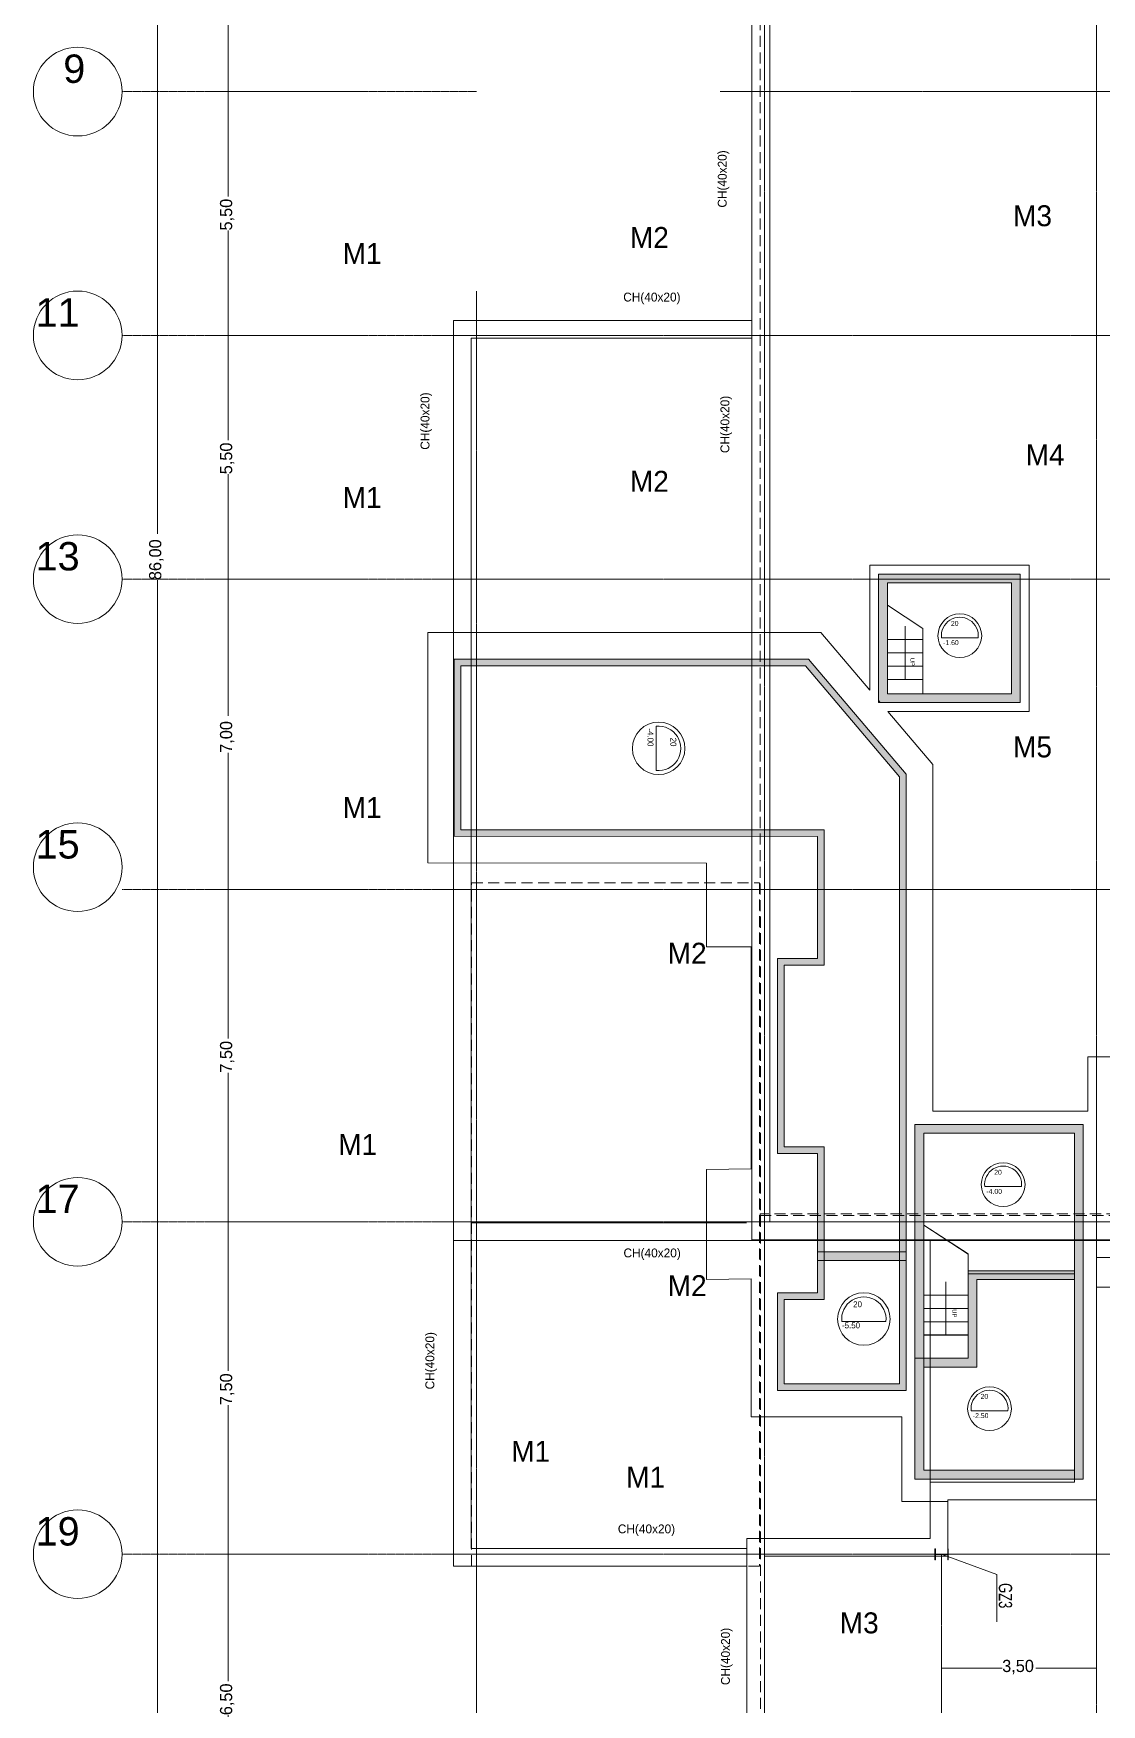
# Model space of a CAD drawing. Header units: millimetres. Extents: x 365175 to 2667127, y -330297 to -162108.
# Drawn here: x 365175 to 389288, y -242000 to -204295 of the extents above; entities that cross this region are included whole.
import ezdxf

# ---------------------------------------------------------------- set-up
doc = ezdxf.new("R2010")
doc.units = ezdxf.units.MM
doc.header["$MEASUREMENT"] = 0
for name, pattern in [('ACAD_ISO04W100', [60, 48, -6, 0, -6]), ('AXES', [50.8, 31.75, -6.35, 6.35, -6.35]), ('DASHED2', [375, 250, -125])]:
    doc.linetypes.add(name, pattern=pattern)
for name, color, linetype in [('Nouveau_0', 7, 'Continuous'), ('Nouveau_famsun', 7, 'Continuous'), ('Nouveau_STXT_XG_THIN', 7, 'Continuous'), ('Nouveau_text1', 7, 'Continuous')]:
    doc.layers.add(name, color=color, linetype=linetype)
doc.styles.add('STYLE_GENERE_1', font='')
doc.styles.add('STYLE_GENERE_2', font='ISOCP.shx')
doc.styles.add('STYLE_GENERE_4', font='')
doc.styles.get('STYLE_GENERE_1').set_extended_font_data('Tempus Sans ITC')
doc.styles.get('STYLE_GENERE_4').set_extended_font_data('Arial')
doc.dimstyles.new('STYLE_GENERE__1', dxfattribs={"dimtxt": 275, "dimasz": 0.010748, "dimexe": 0.18, "dimexo": 1000000.0, "dimgap": 0, "dimtad": 0, "dimlfac": 0.001, "dimzin": 0, "dimdsep": 46, "dimtxsty": 'STYLE_GENERE_1', "dimblk": 'ARROWHEAD_6', "dimblk1": 'ARROWHEAD_6', "dimblk2": 'ARROWHEAD_6', "dimcen": 0.09, "dimse1": 1, "dimse2": 1, "dimclrd": 7, "dimclre": 7, "dimclrt": 7, "dimazin": 0, "dimtfac": 1, "dimtdec": 4, "dimtmove": 0, "dimatfit": 3, "dimfxl": 0, "dimtolj": 1, "dimtzin": 0, "dimarcsym": 0})
doc.dimstyles.new('STYLE_GENERE__2', dxfattribs={"dimtxt": 275, "dimasz": 0.010748, "dimexe": 0.18, "dimexo": 1000000.0, "dimgap": 0, "dimtad": 0, "dimtih": 1, "dimtoh": 1, "dimlfac": 0.001, "dimzin": 0, "dimdsep": 46, "dimtxsty": 'STYLE_GENERE_1', "dimblk": 'ARROWHEAD_6', "dimblk1": 'ARROWHEAD_6', "dimblk2": 'ARROWHEAD_6', "dimcen": 0.09, "dimse1": 1, "dimse2": 1, "dimclrd": 7, "dimclre": 7, "dimclrt": 7, "dimazin": 0, "dimtfac": 1, "dimtdec": 4, "dimtmove": 0, "dimatfit": 3, "dimfxl": 0, "dimtolj": 1, "dimtzin": 0, "dimarcsym": 0})

# ---------------------------------------------------------------- blocks, each defined once
blk = doc.blocks.new('*D42')
at = {"layer": 'Nouveau_0', "color": 7, "linetype": 'Continuous', "lineweight": 5}
for p, q in [((369575, -202474), (369575, -200108)), ((369575, -200108), (369575, -200108)), ((369575, -200108), (369575, -200108)), ((369575, -205608), (369575, -203242)), ((369575, -205608), (369575, -205608)), ((369575, -205608), (369575, -205608))]:
    blk.add_line(p, q, dxfattribs=at)
at = {"layer": 'Nouveau_0', "color": 7, "lineweight": 5, "insert": (369713, -203242), "char_height": 275, "attachment_point": 7, "rotation": 90, "style": 'STYLE_GENERE_1'}
blk.add_mtext('\\A1;{\\pql;\\fTempus Sans ITC|b0|i0|c0|p82;5,50}', dxfattribs=at)
blk = doc.blocks.new('ARROWHEAD_6')
at = {"color": 0, "linetype": 'Continuous', "lineweight": 0}
for p, q in [((0, 0), (-1, 0)), ((-0.5, -0.5), (0.5, 0.5))]:
    blk.add_line(p, q, dxfattribs=at)
blk = doc.blocks.new('*D43')
at = {"layer": 'Nouveau_0', "color": 7, "linetype": 'Continuous', "lineweight": 5}
for p, q in [((369575, -207974), (369575, -205608)), ((369575, -205608), (369575, -205608)), ((369575, -205608), (369575, -205608)), ((369575, -211108), (369575, -208742)), ((369575, -211108), (369575, -211108)), ((369575, -211108), (369575, -211108))]:
    blk.add_line(p, q, dxfattribs=at)
at = {"layer": 'Nouveau_0', "color": 7, "lineweight": 5, "insert": (369713, -208742), "char_height": 275, "attachment_point": 7, "rotation": 90, "style": 'STYLE_GENERE_1'}
blk.add_mtext('\\A1;{\\pql;\\fTempus Sans ITC|b0|i0|c0|p82;5,50}', dxfattribs=at)
blk = doc.blocks.new('*D44')
at = {"layer": 'Nouveau_0', "color": 7, "linetype": 'Continuous', "lineweight": 5}
for p, q in [((369575, -213474), (369575, -211108)), ((369575, -211108), (369575, -211108)), ((369575, -211108), (369575, -211108)), ((369575, -216608), (369575, -214242)), ((369575, -216608), (369575, -216608)), ((369575, -216608), (369575, -216608))]:
    blk.add_line(p, q, dxfattribs=at)
at = {"layer": 'Nouveau_0', "color": 7, "lineweight": 5, "insert": (369713, -214242), "char_height": 275, "attachment_point": 7, "rotation": 90, "style": 'STYLE_GENERE_1'}
blk.add_mtext('\\A1;{\\pql;\\fTempus Sans ITC|b0|i0|c0|p82;5,50}', dxfattribs=at)
blk = doc.blocks.new('*D45')
at = {"layer": 'Nouveau_0', "color": 7, "linetype": 'Continuous', "lineweight": 5}
for p, q in [((369575, -219689), (369575, -216608)), ((369575, -216608), (369575, -216608)), ((369575, -216608), (369575, -216608)), ((369575, -223608), (369575, -220526)), ((369575, -223608), (369575, -223608)), ((369575, -223608), (369575, -223608))]:
    blk.add_line(p, q, dxfattribs=at)
at = {"layer": 'Nouveau_0', "color": 7, "lineweight": 5, "insert": (369713, -220526), "char_height": 275, "attachment_point": 7, "rotation": 90, "style": 'STYLE_GENERE_1'}
blk.add_mtext('\\A1;{\\pql;\\fTempus Sans ITC|b0|i0|c0|p82;7,00}', dxfattribs=at)
blk = doc.blocks.new('*D46')
at = {"layer": 'Nouveau_0', "color": 7, "linetype": 'Continuous', "lineweight": 5}
for p, q in [((369575, -226972), (369575, -223608)), ((369575, -223608), (369575, -223608)), ((369575, -223608), (369575, -223608)), ((369575, -231108), (369575, -227743)), ((369575, -231108), (369575, -231108)), ((369575, -231108), (369575, -231108))]:
    blk.add_line(p, q, dxfattribs=at)
at = {"layer": 'Nouveau_0', "color": 7, "lineweight": 5, "insert": (369713, -227743), "char_height": 275, "attachment_point": 7, "rotation": 90, "style": 'STYLE_GENERE_1'}
blk.add_mtext('\\A1;{\\pql;\\fTempus Sans ITC|b0|i0|c0|p82;7,50}', dxfattribs=at)
blk = doc.blocks.new('*D47')
at = {"layer": 'Nouveau_0', "color": 7, "linetype": 'Continuous', "lineweight": 5}
for p, q in [((369575, -234472), (369575, -231108)), ((369575, -231108), (369575, -231108)), ((369575, -231108), (369575, -231108)), ((369575, -238608), (369575, -235243)), ((369575, -238608), (369575, -238608)), ((369575, -238608), (369575, -238608))]:
    blk.add_line(p, q, dxfattribs=at)
at = {"layer": 'Nouveau_0', "color": 7, "lineweight": 5, "insert": (369713, -235243), "char_height": 275, "attachment_point": 7, "rotation": 90, "style": 'STYLE_GENERE_1'}
blk.add_mtext('\\A1;{\\pql;\\fTempus Sans ITC|b0|i0|c0|p82;7,50}', dxfattribs=at)
blk = doc.blocks.new('*D48')
at = {"layer": 'Nouveau_0', "color": 7, "linetype": 'Continuous', "lineweight": 5}
for p, q in [((369575, -241475), (369575, -238608)), ((369575, -238608), (369575, -238608)), ((369575, -238608), (369575, -238608)), ((369575, -245108), (369575, -242240)), ((369575, -245108), (369575, -245108)), ((369575, -245108), (369575, -245108))]:
    blk.add_line(p, q, dxfattribs=at)
at = {"layer": 'Nouveau_0', "color": 7, "lineweight": 5, "insert": (369713, -242240), "char_height": 275, "attachment_point": 7, "rotation": 90, "style": 'STYLE_GENERE_1'}
blk.add_mtext('\\A1;{\\pql;\\fTempus Sans ITC|b0|i0|c0|p82;6,50}', dxfattribs=at)
blk = doc.blocks.new('*D51')
at = {"layer": 'Nouveau_0', "color": 7, "linetype": 'Continuous', "lineweight": 5}
for p, q in [((367975, -215585), (367975, -173108)), ((367975, -173108), (367975, -173108)), ((367975, -173108), (367975, -173108)), ((367975, -259108), (367975, -216630)), ((367975, -259108), (367975, -259108)), ((367975, -259108), (367975, -259108))]:
    blk.add_line(p, q, dxfattribs=at)
at = {"layer": 'Nouveau_0', "color": 7, "lineweight": 5, "insert": (368113, -216630), "char_height": 275, "attachment_point": 7, "rotation": 90, "style": 'STYLE_GENERE_1'}
blk.add_mtext('\\A1;{\\pql;\\fTempus Sans ITC|b0|i0|c0|p82;86,00}', dxfattribs=at)
blk = doc.blocks.new('*D73')
at = {"layer": 'Nouveau_0', "color": 7, "linetype": 'Continuous', "lineweight": 5}
for p, q in [((385675, -241179), (385675, -241179)), ((385675, -241179), (387044, -241179)), ((385675, -241179), (385675, -241179)), ((387807, -241179), (389175, -241179)), ((389175, -241179), (389175, -241179)), ((389175, -241179), (389175, -241179))]:
    blk.add_line(p, q, dxfattribs=at)
at = {"layer": 'Nouveau_0', "color": 7, "lineweight": 5, "insert": (387044, -241317), "char_height": 275, "attachment_point": 7, "style": 'STYLE_GENERE_1'}
blk.add_mtext('\\A1;{\\pql;\\fTempus Sans ITC|b0|i0|c0|p82;3,50}', dxfattribs=at)

msp = doc.modelspace()

# ---------------------------------------------------------------- hatches: boundary and pattern name
at = {"layer": 'Nouveau_0', "linetype": 'Continuous', "lineweight": 5, "true_color": 0x007c06}
h = msp.add_hatch(color=96, dxfattribs=at)
h.paths.add_polyline_path([(384252.9, -216492.704), (384252.9, -219392.704), (387452.9, -219392.704), (387452.9, -216492.704)])
h.paths.add_polyline_path([(384452.9, -216692.704), (387252.9, -216692.704), (387252.9, -219192.704), (384452.9, -219192.704)], flags=0)
h = msp.add_hatch(color=96, dxfattribs=at)
h.paths.add_polyline_path([(374675.018, -222410.253), (382875.203, -222414.803), (382875.203, -225164.803), (381975.203, -225164.803), (381975.203, -229564.803), (382875.203, -229564.803), (382875.203, -232711.253), (381975.203, -232711.253), (381975.203, -234911.253), (384875.203, -234911.253), (384875.203, -221010.81), (382675.21, -218413.803), (374675.018, -218413.803)])
h.paths.add_polyline_path([(374825.018, -222260.337), (374825.018, -218563.803), (382605.692, -218563.803), (384725.203, -221065.804), (384725.203, -234761.253), (382125.203, -234761.253), (382125.203, -232861.253), (383025.203, -232861.253), (383025.203, -229414.803), (382125.203, -229414.803), (382125.203, -225314.803), (383025.203, -225314.803), (383025.203, -222264.886)], flags=0)
h = msp.add_hatch(color=96, dxfattribs=at)
h.paths.add_polyline_path([(385075.203, -228911.179), (385075.203, -236911.179), (388875.203, -236911.179), (388875.203, -228911.179)])
h.paths.add_polyline_path([(388675.203, -236711.179), (385275.203, -236711.179), (385275.203, -229111.179), (388675.203, -229111.179)], flags=0)
for points in [[(384875.203, -231983.63), (384875.203, -231783.63), (382875.203, -231783.63), (382875.203, -231983.63)], [(388675.203, -232411.179), (388675.203, -232211.179), (386275.203, -232211.179), (386275.202, -234189.293), (385275.203, -234183.887), (385275.203, -234389.293), (386475.202, -234389.293), (386475.203, -232411.179)]]:
    msp.add_hatch(color=96, dxfattribs=at).paths.add_polyline_path(points)

# ---------------------------------------------------------------- linework, layer by layer
at = {"layer": 'Nouveau_0', "color": 7, "linetype": 'ACAD_ISO04W100', "lineweight": 5}
for p, q in [((381675.201, -172107.704), (381675.201, -260107.704)), ((389175.201, -172107.704), (389175.201, -260107.704)), ((380675.201, -205607.704), (405175.201, -205607.704)), ((375175.201, -210107.704), (375175.201, -260107.704)), ((374175.201, -211107.704), (405175.201, -211107.704)), ((374175.201, -216607.704), (405175.201, -216607.704)), ((374175.201, -223607.704), (405175.201, -223607.704)), ((374175.201, -231107.704), (415175.201, -231107.704)), ((374175.201, -238607.704), (415175.201, -238607.704)), ((385675.201, -238607.704), (385675.201, -245107.704))]:
    msp.add_line(p, q, dxfattribs=at)
at = {"layer": 'Nouveau_0', "color": 7, "linetype": 'AXES', "lineweight": 5}
for p, q in [((381675.201, -172107.704), (381675.201, -260107.704)), ((389175.201, -172107.704), (389175.201, -260107.704)), ((375175.201, -205607.704), (367175.201, -205607.704)), ((380675.201, -205607.704), (405175.201, -205607.704)), ((375175.201, -210107.704), (375175.201, -260107.704)), ((375175.201, -211107.704), (367175.201, -211107.704)), ((374175.201, -211107.704), (405175.201, -211107.704)), ((375175.201, -216607.704), (367175.201, -216607.704)), ((374175.201, -216607.704), (405175.201, -216607.704)), ((375175.201, -223607.704), (367175.201, -223607.704)), ((374175.201, -223607.704), (405175.201, -223607.704)), ((375175.201, -231107.704), (367175.201, -231107.704)), ((374175.201, -231107.704), (415175.201, -231107.704)), ((375175.201, -238607.704), (367175.201, -238607.704)), ((374175.201, -238607.704), (415175.201, -238607.704)), ((385675.201, -238607.704), (385675.201, -245107.704))]:
    msp.add_line(p, q, dxfattribs=at)
at = {"layer": 'Nouveau_0', "color": 7, "linetype": 'Continuous', "lineweight": 5}
for p, q in [((385252.9, -217969.825), (384452.9, -217969.825)), ((385252.9, -217969.825), (384452.9, -217969.825)), ((385252.9, -218269.825), (384452.9, -218269.825)), ((385252.9, -218269.825), (384452.9, -218269.825)), ((385252.9, -218569.825), (384452.9, -218569.825)), ((385252.9, -218569.825), (384452.9, -218569.825)), ((385252.9, -218869.825), (384452.9, -218869.825)), ((385252.9, -218869.825), (384452.9, -218869.825)), ((386275.202, -232761.008), (385275.202, -232761.008)), ((386275.202, -233061.008), (385275.202, -233061.008)), ((386275.202, -233361.008), (385275.202, -233361.008)), ((386275.202, -233661.008), (385275.202, -233661.008)), ((385675.201, -238607.704), (386923.167, -239065.199)), ((386923.167, -239065.199), (386923.167, -240136.632))]:
    msp.add_line(p, q, dxfattribs=at)
at = {"layer": 'Nouveau_0', "color": 7, "linetype": 'DASHED2', "lineweight": 20}
for points in [[(381575.201, -172957.704), (462940.553, -172957.704), (462940.553, -252942.704), (437940.061, -252942.704), (437940.061, -187972.705), (410675.553, -187972.705), (404275.553, -187957.704), (404275.553, -230945.203), (414074.561, -230962.703), (414089.561, -258972.705), (381590.553, -258972.705)], [(375067.701, -223458.63), (381567.701, -223458.63), (381567.701, -238878.63), (375067.701, -238878.63)], [(381577.885, -230962.703), (404275.564, -230962.703), (404275.564, -230924.277), (381577.885, -230924.277)]]:
    msp.add_lwpolyline(points, close=True, dxfattribs=at)
at = {"layer": 'Nouveau_0', "color": 7, "linetype": 'Continuous', "lineweight": 20}
for points in [[(404576.273, -187779.442), (381395.876, -187792.342), (381395.876, -231511.254), (404575.202, -231511.254)], [(381395.876, -187792.342), (404575.202, -187792.342), (404575.202, -231511.254), (381395.876, -231511.254)], [(404176.263, -188179.664), (381795.876, -188192.12), (381795.876, -231111.254), (404175.212, -231111.254)], [(387452.9, -216492.704), (384252.9, -216492.704), (384252.9, -219392.704), (387452.9, -219392.704)], [(384452.9, -216692.704), (387252.9, -216692.704), (387252.9, -219192.704), (385252.9, -219192.704), (384452.9, -219192.704)], [(384452.9, -216692.704), (387252.9, -216692.704), (387252.9, -219192.704), (385252.9, -219192.704), (384452.9, -219192.704)], [(387252.9, -216692.704), (384452.9, -216692.704), (384452.9, -219192.704), (387252.9, -219192.704)], [(384452.9, -217192.704), (384452.9, -219192.704), (385252.9, -219192.704), (385252.9, -217725.015)], [(384452.9, -217192.704), (384452.9, -219192.704), (385252.9, -219192.704), (385252.9, -217725.015)], [(374675.018, -218410.427), (374675.018, -222410.253), (382875.203, -222414.803), (382875.203, -225164.803), (381975.203, -225164.803), (381975.203, -229564.803), (382875.203, -229564.803), (382875.203, -232711.253), (381975.203, -232711.253), (381975.203, -234911.253), (384875.203, -234911.253), (384875.203, -221010.81), (382675.21, -218413.803)], [(374675.018, -218410.427), (374675.018, -222410.253), (382875.203, -222414.803), (382875.203, -225164.803), (381975.203, -225164.803), (381975.203, -229564.803), (382875.203, -229564.803), (382875.203, -232711.253), (381975.203, -232711.253), (381975.203, -234911.253), (384875.203, -234911.253), (384875.203, -221010.81), (382675.21, -218413.803)], [(374825.018, -218563.803), (374825.018, -222260.336), (383025.203, -222264.886), (383025.203, -225314.803), (382125.203, -225314.803), (382125.203, -229414.803), (383025.203, -229414.803), (383025.203, -232861.253), (382125.203, -232861.253), (382125.203, -234761.253), (384725.203, -234761.253), (384725.203, -221065.804), (382605.692, -218563.803)], [(385075.203, -228911.179), (388875.203, -228911.179), (388875.203, -236911.179), (385075.203, -236911.179)], [(385075.203, -228911.179), (388875.203, -228911.179), (388875.203, -236911.179), (385075.203, -236911.179)], [(385275.203, -229111.179), (388675.203, -229111.179), (388675.203, -236711.179), (385275.203, -236711.179)], [(385275.203, -229111.179), (388675.203, -229111.179), (388675.203, -236711.179), (385275.203, -236711.179)], [(385414.61, -236983.63), (385414.61, -238250.544), (381276.896, -238250.544), (381275.202, -259511.254), (414622.909, -259509.516), (414622.909, -230679.951), (404575.202, -230679.951), (404575.202, -231511.254), (388675.202, -231511.254), (388675.202, -236983.63)], [(385814.61, -237383.63), (385814.61, -238650.544), (381676.864, -238650.544), (381675.234, -259111.233), (414222.909, -259109.537), (414222.909, -231079.951), (404975.202, -231079.951), (404975.202, -231911.254), (389175.201, -231911.254), (389175.201, -237383.63)], [(385275.202, -234183.887), (385275.202, -231183.63), (386275.202, -231833.63), (386275.202, -234183.887)], [(385275.203, -232764.557), (386275.203, -232764.557), (386275.203, -233064.557), (385275.203, -233064.557)], [(385275.203, -233064.557), (386275.203, -233064.557), (386275.203, -233364.557), (385275.203, -233364.557)], [(385275.203, -233364.557), (386275.203, -233364.557), (386275.203, -233664.557), (385275.203, -233664.557)]]:
    msp.add_lwpolyline(points, close=True, dxfattribs=at)
for points in [[(381395.876, -210772.522), (374657.518, -210772.522), (374657.518, -238878.63), (381276.896, -238878.63)], [(381395.876, -211172.522), (375057.518, -211172.522), (375057.518, -238478.63), (381276.896, -238478.63)], [(384460.237, -219592.704), (387652.9, -219592.704), (387652.9, -216292.704), (384052.9, -216292.704), (384052.9, -219111.858)], [(374075.018, -217813.803), (374075.018, -223009.92), (380372.026, -223014.47), (380372.026, -224902.168), (381375.203, -224902.168), (381375.203, -229911.254), (380372.026, -229929.059), (380372.026, -232411.07), (381375.203, -232393.265), (381375.203, -235511.253), (384775.203, -235511.253)], [(384052.9, -219111.858), (382953.283, -217813.803), (374075.018, -217813.803)], [(385672.503, -217931.866), (386502.271, -217931.866)], [(384290.812, -219392.704), (384252.9, -219347.95)], [(385475.203, -228611.179), (385475.203, -220790.832), (384460.237, -219592.704)], [(379233.093, -219928.306), (379233.093, -220924.027)], [(389175.201, -232311.254), (389175.201, -232585.704), (392400.202, -232585.704), (392400.202, -227386.253), (392080.067, -227386.253), (388975.202, -227386.253), (388975.202, -228611.179)], [(385475.203, -228611.179), (388975.202, -228611.179)], [(386650.036, -230314.651), (387479.805, -230314.651)], [(375067.701, -231129.059), (381275.202, -231129.059)], [(388675.203, -232211.179), (386275.203, -232211.179), (386275.203, -234187.436), (385275.203, -234187.436), (385275.203, -231187.179), (386275.203, -231837.179), (386275.203, -232211.179)], [(375067.701, -231529.059), (381275.202, -231529.059)], [(382875.203, -231783.63), (384875.203, -231783.63)], [(382875.203, -231983.63), (384875.203, -231983.63)], [(388675.202, -232283.63), (386275.202, -232283.63), (386275.202, -234183.887), (385075.202, -234183.887)], [(388675.202, -232283.63), (386275.202, -232283.63), (386275.202, -234183.887), (385275.202, -234183.887)], [(388675.203, -232411.179), (386475.203, -232411.179), (386475.202, -234389.293), (385275.202, -234389.293)], [(383423.404, -233357.035), (384419.126, -233357.035)], [(385814.61, -237414.804), (385075.203, -237414.804), (384775.203, -237414.804), (384775.203, -235511.253)], [(386343.11, -235370.449), (387172.878, -235370.449)]]:
    msp.add_lwpolyline(points, dxfattribs=at)
at = {"layer": 'Nouveau_0', "color": 7, "linetype": 'Continuous', "lineweight": 20, "flags": 128}
for points in [[(384852.9, -218869.825), (384852.9, -217669.01)], [(384852.9, -218869.825), (384852.9, -217669.01)], [(385775.202, -233661.008), (385775.202, -232460.193)]]:
    msp.add_lwpolyline(points, dxfattribs=at)
at = {"layer": 'Nouveau_0', "color": 7, "linetype": 'Continuous', "lineweight": 20}
for centre, radius in [((366175.201, -205607.704), 1000), ((366175.201, -211107.704), 1000), ((366175.201, -216607.704), 1000), ((386087.387, -217885.641), 493.846), ((379288.563, -220426.166), 592.616), ((366175.201, -223107.704), 1000), ((387064.92, -230268.426), 493.846), ((366175.201, -231107.704), 1000), ((383921.265, -233301.565), 592.616), ((386757.994, -235324.224), 493.846), ((366175.201, -238607.704), 1000)]:
    msp.add_circle(centre, radius, dxfattribs=at)
for centre, radius, start, end in [((386087.387, -217885.641), 417.451, 353.6425332, 186.3574668), ((379288.563, -220426.166), 500.941, 263.6425332, 96.3574668), ((387064.92, -230268.426), 417.451, 353.6425332, 186.3574668), ((383921.265, -233301.565), 500.941, 353.6425332, 186.3574668), ((386757.994, -235324.224), 417.451, 353.6425332, 186.3574668)]:
    msp.add_arc(centre, radius, start, end, dxfattribs=at)
at = {"layer": 'Nouveau_famsun', "color": 7, "linetype": 'Continuous', "lineweight": 5}
for p, q in [((381395.876, -210772.522), (381395.876, -231529.059)), ((385252.9, -217969.825), (384452.9, -217969.825)), ((385252.9, -218269.825), (384452.9, -218269.825)), ((385252.9, -218569.825), (384452.9, -218569.825)), ((385252.9, -218869.825), (384452.9, -218869.825)), ((386275.203, -232764.557), (385275.203, -232764.557)), ((386275.203, -233064.557), (385275.203, -233064.557)), ((386275.203, -233364.557), (385275.203, -233364.557)), ((386275.203, -233664.557), (385275.203, -233664.557))]:
    msp.add_line(p, q, dxfattribs=at)
at = {"layer": 'Nouveau_famsun', "color": 7, "linetype": 'Continuous', "lineweight": 20}
for points in [[(404576.273, -187779.442), (404576.273, -231529.059), (374657.518, -231529.059), (374657.518, -210772.522), (381395.876, -210772.522), (381395.876, -187792.342)], [(384452.9, -216692.704), (387252.9, -216692.704), (387252.9, -219192.704), (385252.9, -219192.704), (384452.9, -219192.704)], [(384452.9, -217192.704), (384452.9, -219192.704), (385252.9, -219192.704), (385252.9, -217725.015)]]:
    msp.add_lwpolyline(points, close=True, dxfattribs=at)
at = {"layer": 'Nouveau_famsun', "color": 7, "linetype": 'Continuous', "lineweight": 20, "flags": 128}
msp.add_lwpolyline([(384852.9, -218869.825), (384852.9, -217669.01)], dxfattribs=at)
at = {"layer": 'Nouveau_famsun', "color": 7, "linetype": 'Continuous', "lineweight": 20}
msp.add_lwpolyline([(404576.273, -230679.951), (414622.909, -230679.951), (414622.909, -259509.516), (381276.896, -259509.516), (381276.896, -238250.544), (385414.61, -238250.544), (385414.61, -231529.059)], dxfattribs=at)
at = {"layer": 'Nouveau_STXT_XG_THIN', "color": 7, "linetype": 'Continuous', "lineweight": 20}
msp.add_lwpolyline([(385825.201, -238732.704), (385825.201, -238482.704), (385814.501, -238482.704), (385814.501, -238604.154), (385535.901, -238604.154), (385535.901, -238482.704), (385525.201, -238482.704), (385525.201, -238732.704), (385535.901, -238732.704), (385535.901, -238611.254), (385814.501, -238611.254), (385814.501, -238732.704)], close=True, dxfattribs=at)
msp.add_lwpolyline([(385825.201, -238732.704), (385825.201, -238482.704), (385814.501, -238482.704), (385814.501, -238604.154), (385535.901, -238604.154), (385535.901, -238482.704), (385525.201, -238482.704), (385525.201, -238732.704), (385535.901, -238732.704), (385535.901, -238611.254), (385814.501, -238611.254), (385814.501, -238732.704)], close=True, dxfattribs=at)

# ---------------------------------------------------------------- texts
at = {"layer": 'Nouveau_0', "color": 7, "linetype": 'Continuous', "lineweight": 5}
for s, insert, char_height, attachment_point, style in [('\\A1;{\\pql;\\fArial|b0|i0|c0|p38;9}', (365848.934, -204771.11), 640.44574, 1, 'STYLE_GENERE_4'), ('\\A1;{\\pql;\\fTempus Sans ITC|b0|i0|c0|p82;M3}', (387289.572, -208172.109), 472.97405, 1, 'STYLE_GENERE_1'), ('\\A1;{\\pql;\\fTempus Sans ITC|b0|i0|c0|p82;M2}', (378640.77, -208663.816), 472.97405, 1, 'STYLE_GENERE_1'), ('\\A1;{\\pql;\\fTempus Sans ITC|b0|i0|c0|p82;M1}', (372156.063, -209025.984), 472.97405, 1, 'STYLE_GENERE_1'), ('\\A1;{\\pql;\\fArial|b0|i0|c0|p38;11}', (365224.187, -210271.11), 640.44574, 1, 'STYLE_GENERE_4'), ('\\A1;{\\pqr;\\fTempus Sans ITC|b0|i0|c0|p82;CH(40x20)}', (379783.087, -210143.823), 200, 3, 'STYLE_GENERE_1'), ('\\A1;{\\pql;\\fTempus Sans ITC|b0|i0|c0|p82;M4}', (387574.909, -213565.213), 472.97405, 1, 'STYLE_GENERE_1'), ('\\A1;{\\pql;\\fTempus Sans ITC|b0|i0|c0|p82;M2}', (378640.77, -214163.816), 472.97405, 1, 'STYLE_GENERE_1'), ('\\A1;{\\pql;\\fTempus Sans ITC|b0|i0|c0|p82;M1}', (372156.063, -214530.484), 472.97405, 1, 'STYLE_GENERE_1'), ('\\A1;{\\pql;\\fArial|b0|i0|c0|p38;13}', (365224.187, -215771.11), 640.44574, 1, 'STYLE_GENERE_4'), ('\\A1;{\\pql;\\fTempus Sans ITC|b0|i0|c0|p82;20}', (385885.897, -217551.84), 111.67338, 1, 'STYLE_GENERE_1'), ('\\A1;{\\pql;\\fTempus Sans ITC|b0|i0|c0|p82;-1.60}', (385711.091, -217983.337), 111.67338, 1, 'STYLE_GENERE_1'), ('\\A1;{\\pql;\\fTempus Sans ITC|b0|i0|c0|p82;M5}', (387289.572, -220156.244), 472.97405, 1, 'STYLE_GENERE_1'), ('\\A1;{\\pql;\\fTempus Sans ITC|b0|i0|c0|p82;M1}', (372156.063, -221525.984), 472.97405, 1, 'STYLE_GENERE_1'), ('\\A1;{\\pql;\\fArial|b0|i0|c0|p38;15}', (365224.187, -222271.11), 640.44574, 1, 'STYLE_GENERE_4'), ('\\A1;{\\pql;\\fTempus Sans ITC|b0|i0|c0|p82;M2}', (379493.418, -224812.274), 472.97405, 1, 'STYLE_GENERE_1'), ('\\A1;{\\pql;\\fTempus Sans ITC|b0|i0|c0|p82;M1}', (372056.065, -229129.533), 472.97405, 1, 'STYLE_GENERE_1'), ('\\A1;{\\pql;\\fTempus Sans ITC|b0|i0|c0|p82;20}', (386863.43, -229934.625), 111.67338, 1, 'STYLE_GENERE_1'), ('\\A1;{\\pql;\\fArial|b0|i0|c0|p38;17}', (365224.187, -230271.11), 640.44574, 1, 'STYLE_GENERE_4'), ('\\A1;{\\pql;\\fTempus Sans ITC|b0|i0|c0|p82;-4.00}', (386688.624, -230365.473), 111.67338, 1, 'STYLE_GENERE_1'), ('\\A1;{\\pqr;\\fTempus Sans ITC|b0|i0|c0|p82;CH(40x20)}', (379788.681, -231710.128), 200, 3, 'STYLE_GENERE_1'), ('\\A1;{\\pql;\\fTempus Sans ITC|b0|i0|c0|p82;M2}', (379493.418, -232312.274), 472.97405, 1, 'STYLE_GENERE_1'), ('\\A1;{\\pql;\\fTempus Sans ITC|b0|i0|c0|p82;20}', (383679.476, -232901.003), 134.00806, 1, 'STYLE_GENERE_1'), ('\\A1;{\\pql;\\fTempus Sans ITC|b0|i0|c0|p82;-5.50}', (383428.009, -233376.782), 134.00806, 1, 'STYLE_GENERE_1'), ('\\A1;{\\pql;\\fTempus Sans ITC|b0|i0|c0|p82;20}', (386556.504, -234990.423), 111.67338, 1, 'STYLE_GENERE_1'), ('\\A1;{\\pql;\\fTempus Sans ITC|b0|i0|c0|p82;-2.50}', (386381.698, -235423.789), 111.67338, 1, 'STYLE_GENERE_1'), ('\\A1;{\\pql;\\fTempus Sans ITC|b0|i0|c0|p82;M1}', (375961.501, -236049.673), 472.97405, 1, 'STYLE_GENERE_1'), ('\\A1;{\\pql;\\fTempus Sans ITC|b0|i0|c0|p82;M1}', (378556.065, -236634.033), 472.97405, 1, 'STYLE_GENERE_1'), ('\\A1;{\\pql;\\fArial|b0|i0|c0|p38;19}', (365224.187, -237771.11), 640.44574, 1, 'STYLE_GENERE_4'), ('\\A1;{\\pqr;\\fTempus Sans ITC|b0|i0|c0|p82;CH(40x20)}', (379660.501, -237936.306), 200, 3, 'STYLE_GENERE_1'), ('\\A1;{\\pql;\\fTempus Sans ITC|b0|i0|c0|p82;M3}', (383377.345, -239920.571), 472.97405, 1, 'STYLE_GENERE_1')]:
    msp.add_mtext(s, dxfattribs=dict(at, insert=insert, char_height=char_height, attachment_point=attachment_point, style=style))
for s, insert, char_height, attachment_point, rotation, style in [('\\A1;{\\pqr;\\fTempus Sans ITC|b0|i0|c0|p82;CH(40x20)}', (380624.601, -206932.912), 200, 3, 89.999973, 'STYLE_GENERE_1'), ('\\A1;{\\pqr;\\fTempus Sans ITC|b0|i0|c0|p82;CH(40x20)}', (373915.23, -212395.036), 200, 3, 89.999973, 'STYLE_GENERE_1'), ('\\A1;{\\pqr;\\fTempus Sans ITC|b0|i0|c0|p82;CH(40x20)}', (380685.006, -212470.978), 200, 3, 89.999973, 'STYLE_GENERE_1'), ('\\A1;{\\pqr;\\FISOCP.shx;UP}', (385067.3, -218569.825), 100, 3, 270, 'STYLE_GENERE_2'), ('\\A1;{\\pqr;\\FISOCP.shx;UP}', (385067.3, -218569.825), 100, 3, 270, 'STYLE_GENERE_2'), ('\\A1;{\\pql;\\fTempus Sans ITC|b0|i0|c0|p82;-4.00}', (379172.107, -219974.611), 134.00806, 1, 270, 'STYLE_GENERE_1'), ('\\A1;{\\pql;\\fTempus Sans ITC|b0|i0|c0|p82;20}', (379689.124, -220184.378), 134.00806, 1, 270, 'STYLE_GENERE_1'), ('\\A1;{\\pqr;\\FISOCP.shx;UP}', (386015.666, -233267.721), 100, 3, 270, 'STYLE_GENERE_2'), ('\\A1;{\\pqr;\\fTempus Sans ITC|b0|i0|c0|p82;CH(40x20)}', (374024.659, -233595.772), 200, 3, 89.999973, 'STYLE_GENERE_1'), ('\\A1;{\\W0.700000x;\\pql;\\fArial|b0|i0|c0|p38;GZ3}', (386963.569, -239257.993), 300, 7, 270, 'STYLE_GENERE_4'), ('\\A1;{\\pqr;\\fTempus Sans ITC|b0|i0|c0|p82;CH(40x20)}', (380696.497, -240267.745), 200, 3, 89.999973, 'STYLE_GENERE_1')]:
    msp.add_mtext(s, dxfattribs=dict(at, insert=insert, char_height=char_height, attachment_point=attachment_point, rotation=rotation, style=style))
at = {"layer": 'Nouveau_text1', "color": 7, "linetype": 'Continuous', "lineweight": 5, "insert": (385067.3, -218569.825), "char_height": 100, "attachment_point": 3, "rotation": 270, "style": 'STYLE_GENERE_2'}
msp.add_mtext('\\A1;{\\pqr;\\FISOCP.shx;UP}', dxfattribs=at)

# ---------------------------------------------------------------- dimensions: what is measured, and where the dimension line sits
at = {"layer": 'Nouveau_0', "color": 7, "linetype": 'Continuous', "lineweight": 5}
for base, p1, p2, picture, middle in [((367975.201, -173107.704), (375175.201, -259107.704), (375175.201, -173107.704), '*D51', (367975.201, -216168.37)), ((369575.201, -200107.704), (375175.201, -205607.704), (375175.201, -200107.704), '*D42', (369575.201, -202884.528)), ((369575.201, -205607.704), (375175.201, -211107.704), (375175.201, -205607.704), '*D43', (369575.201, -208384.528)), ((369575.201, -211107.704), (375175.201, -216607.704), (375175.201, -211107.704), '*D44', (369575.201, -213884.528)), ((369575.201, -216607.704), (375175.201, -223607.704), (375175.201, -216607.704), '*D45', (369575.201, -220169.194)), ((369575.201, -223607.704), (375175.201, -231107.704), (375175.201, -223607.704), '*D46', (369575.201, -227385.861)), ((369575.201, -231107.704), (375175.201, -238607.704), (375175.201, -231107.704), '*D47', (369575.201, -234885.861)), ((369575.201, -238607.704), (375175.201, -245107.704), (375175.201, -238607.704), '*D48', (369575.201, -241883.195))]:
    dim = msp.add_linear_dim(base=base, p1=p1, p2=p2, angle=90, dimstyle='STYLE_GENERE__1', dxfattribs=at)
    dim.commit()
    dim.dimension.update_dxf_attribs({"geometry": picture, "text_midpoint": middle, "dimtype": 160, "text_rotation": 90})
dim = msp.add_linear_dim(base=(389175.201, -241179.469), p1=(385675.201, -238607.704), p2=(389175.201, -238607.704), dimstyle='STYLE_GENERE__2', dxfattribs=at)
dim.commit()
dim.dimension.update_dxf_attribs({"geometry": '*D73', "text_midpoint": (387401.043, -241179.469), "dimtype": 160})

doc.saveas('drawing.dxf')
